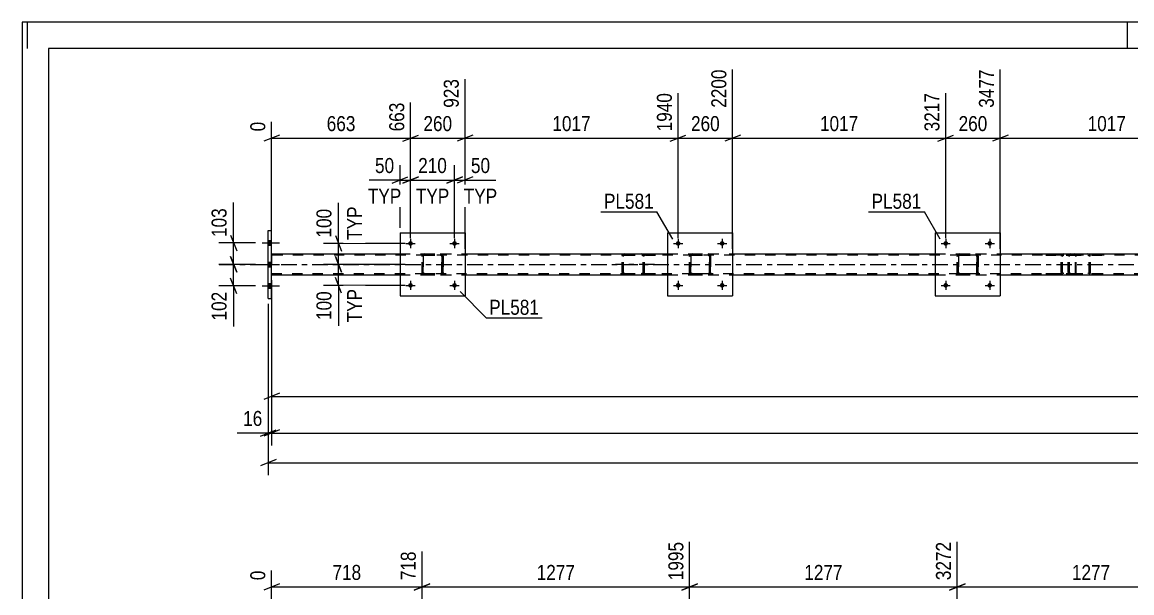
# Model space of a CAD drawing. Header units: millimetres. Extents: x 0 to 841, y 0 to 594.
# Drawn here: x 0 to 211.8, y 485.1 to 594 of the extents above; entities that cross this region are included whole.
import ezdxf

# ---------------------------------------------------------------- set-up
doc = ezdxf.new("R2010")
doc.units = ezdxf.units.MM
doc.linetypes.add('DXK_LINE_DOT2', pattern=[3.9198, 1.9599, -1.9599])
doc.linetypes.add('DXK_LINE_DOT3', pattern=[5.9187, 2.979, -0.9799, 0.9799, -0.9799])
doc.styles.add('Arial Narrow', font='ARIALN.TTF', dxfattribs={"height": 0.2})

# ---------------------------------------------------------------- blocks, each defined once
blk = doc.blocks.new('Unknown-122567824-1133')
at = {"color": 5, "linetype": 'Continuous'}
for p, q in [((841, 594), (0, 594)), ((0, 594), (0, 0)), ((1, 589), (1, 594)), ((211, 589), (211, 594)), ((836, 589), (5, 589)), ((5, 589), (5, 5))]:
    blk.add_line(p, q, dxfattribs=at)
blk = doc.blocks.new('Part-122567824-35188 - 35185')
at = {"color": 7, "linetype": 'DXK_LINE_DOT2'}
for p, q in [((199.7, 549.47), (199.66, 549.3)), ((199.66, 546.26), (199.66, 549.3)), ((199.7, 549.49), (199.7, 549.47)), ((199.92, 549.3), (199.94, 549.4)), ((199.92, 546.26), (199.92, 549.3)), ((199.94, 549.4), (199.99, 549.47)), ((200.18, 549.78), (199.98, 549.75)), ((199.99, 549.47), (200.08, 549.53)), ((200.08, 549.53), (200.18, 549.54)), ((200.18, 549.78), (207.47, 549.78)), ((200.18, 549.54), (207.47, 549.54)), ((203.61, 549.75), (203.41, 549.78)), ((203.41, 549.54), (203.51, 549.53)), ((203.51, 549.53), (203.59, 549.47)), ((203.59, 549.47), (203.65, 549.4)), ((203.65, 549.4), (203.67, 549.3)), ((203.67, 546.26), (203.67, 549.3)), ((203.89, 549.47), (203.88, 549.49)), ((203.92, 549.3), (203.89, 549.47)), ((203.92, 546.26), (203.92, 549.3)), ((199.66, 546.26), (199.68, 546.17)), ((199.68, 546.17), (199.7, 546.08)), ((199.94, 546.17), (199.92, 546.26)), ((199.99, 546.09), (199.94, 546.17)), ((199.98, 545.82), (200.18, 545.78)), ((200.08, 546.04), (199.99, 546.09)), ((200.18, 546.02), (200.08, 546.04)), ((200.18, 546.02), (207.47, 546.02)), ((200.18, 545.78), (207.47, 545.78)), ((203.51, 546.04), (203.41, 546.02)), ((203.41, 545.78), (203.61, 545.82)), ((203.59, 546.09), (203.51, 546.04)), ((203.65, 546.17), (203.59, 546.09)), ((203.67, 546.26), (203.65, 546.17)), ((203.88, 546.08), (203.9, 546.17)), ((203.9, 546.17), (203.92, 546.26))]:
    blk.add_line(p, q, dxfattribs=at)
for centre, start, end in [((200.16, 549.28), 110.7583, 155.68), ((203.43, 549.28), 24.32, 69.2417), ((200.16, 546.29), 204.32, 249.2417), ((203.43, 546.29), 290.7583, 335.68)]:
    blk.add_arc(centre, 0.496, start, end, dxfattribs=at)
blk = doc.blocks.new('Bolt-122567824-35314 - 35185')
at = {"linetype": 'Continuous'}
for points in [[(47.6, 551.44), (47.6, 552.32), (46.96, 552.32), (46.96, 551.44)], [(47.6, 551.44), (47.6, 552.32), (46.96, 552.32), (46.96, 551.44)], [(47.6, 551.44), (47.6, 552.32), (46.96, 552.32), (46.96, 551.44)], [(47.6, 547.34), (47.6, 548.22), (46.96, 548.22), (46.96, 547.34)], [(47.6, 547.34), (47.6, 548.22), (46.96, 548.22), (46.96, 547.34)], [(47.6, 543.24), (47.6, 544.12), (46.96, 544.12), (46.96, 543.24)], [(47.6, 543.24), (47.6, 544.12), (46.96, 544.12), (46.96, 543.24)], [(47.6, 543.24), (47.6, 544.12), (46.96, 544.12), (46.96, 543.24)]]:
    blk.add_hatch(color=1, dxfattribs=at).paths.add_polyline_path(points)
at = {"color": 1, "linetype": 'Continuous'}
for p, q in [((45.8, 551.88), (49.12, 551.88)), ((45.8, 551.88), (49.12, 551.88)), ((45.8, 551.88), (49.12, 551.88)), ((46.96, 552.32), (47.6, 552.32)), ((46.96, 552.32), (47.6, 552.32)), ((46.96, 552.32), (47.6, 552.32)), ((46.96, 551.44), (47.6, 551.44)), ((46.96, 551.44), (47.6, 551.44)), ((46.96, 551.44), (47.6, 551.44)), ((45.8, 547.78), (49.12, 547.78)), ((45.8, 547.78), (49.12, 547.78)), ((46.96, 548.22), (47.6, 548.22)), ((46.96, 548.22), (47.6, 548.22)), ((46.96, 547.34), (47.6, 547.34)), ((46.96, 547.34), (47.6, 547.34)), ((45.8, 543.68), (49.12, 543.68)), ((45.8, 543.68), (49.12, 543.68)), ((45.8, 543.68), (49.12, 543.68)), ((46.96, 544.12), (47.6, 544.12)), ((46.96, 544.12), (47.6, 544.12)), ((46.96, 544.12), (47.6, 544.12)), ((46.96, 543.24), (47.6, 543.24)), ((46.96, 543.24), (47.6, 543.24)), ((46.96, 543.24), (47.6, 543.24))]:
    blk.add_line(p, q, dxfattribs=at)
blk = doc.blocks.new('Part-122567824-35186 - 35185')
at = {"color": 7, "linetype": 'DXK_LINE_DOT2'}
for p, q in [((114.57, 549.47), (114.53, 549.3)), ((114.53, 546.26), (114.53, 549.3)), ((114.57, 549.49), (114.57, 549.47)), ((114.79, 549.3), (114.81, 549.4)), ((114.79, 546.26), (114.79, 549.3)), ((114.81, 549.4), (114.86, 549.47)), ((115.04, 549.78), (114.85, 549.75)), ((114.86, 549.47), (114.94, 549.53)), ((114.94, 549.53), (115.04, 549.54)), ((115.04, 549.78), (122.33, 549.78)), ((115.04, 549.54), (122.33, 549.54)), ((118.47, 549.75), (118.28, 549.78)), ((118.28, 549.54), (118.37, 549.53)), ((118.37, 549.53), (118.46, 549.47)), ((118.46, 549.47), (118.51, 549.4)), ((118.51, 549.4), (118.53, 549.3)), ((118.53, 546.26), (118.53, 549.3)), ((118.75, 549.47), (118.75, 549.49)), ((118.79, 549.3), (118.75, 549.47)), ((118.79, 546.26), (118.79, 549.3)), ((114.53, 546.26), (114.55, 546.17)), ((114.55, 546.17), (114.57, 546.08)), ((114.81, 546.17), (114.79, 546.26)), ((114.86, 546.09), (114.81, 546.17)), ((114.85, 545.82), (115.04, 545.78)), ((114.94, 546.04), (114.86, 546.09)), ((115.04, 546.02), (114.94, 546.04)), ((115.04, 546.02), (122.33, 546.02)), ((115.04, 545.78), (122.33, 545.78)), ((118.37, 546.04), (118.28, 546.02)), ((118.28, 545.78), (118.47, 545.82)), ((118.46, 546.09), (118.37, 546.04)), ((118.51, 546.17), (118.46, 546.09)), ((118.53, 546.26), (118.51, 546.17)), ((118.75, 546.08), (118.77, 546.17)), ((118.77, 546.17), (118.79, 546.26))]:
    blk.add_line(p, q, dxfattribs=at)
at = {"color": 7, "linetype": 'DXK_LINE_DOT3'}
blk.add_line((120.72, 547.78), (113.24, 547.78), dxfattribs=at)
at = {"color": 7, "linetype": 'DXK_LINE_DOT2'}
for centre, start, end in [((115.02, 549.28), 110.7583, 155.68), ((118.3, 549.28), 24.32, 69.2417), ((115.02, 546.29), 204.32, 249.2417), ((118.3, 546.29), 290.7583, 335.68)]:
    blk.add_arc(centre, 0.496, start, end, dxfattribs=at)
blk = doc.blocks.new('Part-122567824-35187 - 35185')
at = {"color": 7, "linetype": 'DXK_LINE_DOT2'}
for p, q in [((195.38, 549.78), (200.94, 549.78)), ((195.38, 549.54), (200.94, 549.54)), ((198.38, 549.47), (198.35, 549.3)), ((198.35, 546.26), (198.35, 549.3)), ((198.39, 549.49), (198.38, 549.47)), ((198.6, 549.3), (198.62, 549.4)), ((198.6, 546.26), (198.6, 549.3)), ((198.62, 549.4), (198.67, 549.47)), ((198.85, 549.78), (198.66, 549.75)), ((198.67, 549.47), (198.75, 549.53)), ((198.75, 549.53), (198.85, 549.54)), ((199.66, 549.54), (199.66, 549.78)), ((201.04, 549.75), (200.94, 549.78)), ((200.94, 549.54), (200.99, 549.53)), ((200.99, 549.53), (201.04, 549.47)), ((201.13, 549.64), (201.04, 549.75)), ((201.04, 549.47), (201.07, 549.4)), ((201.07, 549.4), (201.08, 549.3)), ((201.08, 546.26), (201.08, 549.3)), ((201.19, 549.49), (201.13, 549.64)), ((201.21, 549.3), (201.19, 549.49)), ((201.21, 546.26), (201.21, 549.3)), ((195.38, 546.02), (200.94, 546.02)), ((195.38, 545.78), (200.94, 545.78)), ((198.35, 546.26), (198.37, 546.17)), ((198.37, 546.17), (198.39, 546.08)), ((198.62, 546.17), (198.6, 546.26)), ((198.67, 546.09), (198.62, 546.17)), ((198.66, 545.82), (198.85, 545.78)), ((198.75, 546.04), (198.67, 546.09)), ((198.85, 546.02), (198.75, 546.04)), ((199.66, 545.78), (199.66, 546.02)), ((200.99, 546.04), (200.94, 546.02)), ((200.94, 545.78), (201.04, 545.82)), ((201.04, 546.09), (200.99, 546.04)), ((201.07, 546.17), (201.04, 546.09)), ((201.04, 545.82), (201.13, 545.93)), ((201.08, 546.26), (201.07, 546.17)), ((201.13, 545.93), (201.19, 546.08)), ((201.19, 546.08), (201.21, 546.26))]:
    blk.add_line(p, q, dxfattribs=at)
for centre, start, end in [((198.84, 549.29), 111.1941, 156.1506), ((198.84, 546.28), 203.8494, 248.8059)]:
    blk.add_arc(centre, 0.492, start, end, dxfattribs=at)
blk = doc.blocks.new('Bolt-122567824-35345 - 35185')
at = {"linetype": 'Continuous'}
for points in [[(176.73, 551.79, -1), (175.85, 551.79, -1)], [(185.13, 551.79, -1), (184.25, 551.79, -1)]]:
    blk.add_hatch(color=1, dxfattribs=at).paths.add_polyline_path(points)
at = {"color": 1, "linetype": 'Continuous'}
for p, q in [((175.41, 551.79), (177.17, 551.79)), ((176.29, 552.67), (176.29, 550.91)), ((183.81, 551.79), (185.57, 551.79)), ((184.69, 552.67), (184.69, 550.91))]:
    blk.add_line(p, q, dxfattribs=at)
blk = doc.blocks.new('Part-122567824-35201 - 35185')
at = {"color": 2, "linetype": 'Continuous'}
for p, q in [((47.6, 549.78), (72.13, 549.78)), ((84.53, 549.78), (123.21, 549.78)), ((135.61, 549.78), (174.29, 549.78)), ((186.69, 549.78), (225.37, 549.78)), ((47.6, 545.78), (72.13, 545.78)), ((84.53, 545.78), (123.21, 545.78)), ((135.61, 545.78), (174.29, 545.78)), ((186.69, 545.78), (225.37, 545.78))]:
    blk.add_line(p, q, dxfattribs=at)
at = {"color": 7, "linetype": 'DXK_LINE_DOT2'}
for p, q in [((47.6, 549.78), (47.6, 545.78)), ((606.34, 549.54), (47.6, 549.54)), ((72.13, 549.78), (84.53, 549.78)), ((123.21, 549.78), (135.61, 549.78)), ((174.29, 549.78), (186.69, 549.78)), ((47.6, 546.02), (606.34, 546.02)), ((72.13, 545.78), (84.53, 545.78)), ((123.21, 545.78), (135.61, 545.78)), ((174.29, 545.78), (186.69, 545.78))]:
    blk.add_line(p, q, dxfattribs=at)
at = {"color": 7, "linetype": 'DXK_LINE_DOT3'}
blk.add_line((37.6, 547.78), (616.34, 547.78), dxfattribs=at)
blk = doc.blocks.new('Part-122567824-35203 - 35185')
at = {"color": 2, "linetype": 'Continuous'}
for p, q in [((46.96, 554.28), (47.6, 554.28)), ((46.96, 541.28), (46.96, 554.28)), ((47.6, 541.28), (47.6, 554.28)), ((46.96, 541.28), (47.6, 541.28))]:
    blk.add_line(p, q, dxfattribs=at)
blk = doc.blocks.new('Part-122567824-35299 - 35185')
at = {"color": 7, "linetype": 'DXK_LINE_DOT2'}
for p, q in [((178.49, 549.3), (178.53, 549.49)), ((178.53, 549.49), (178.49, 549.3)), ((178.49, 546.26), (178.49, 549.3)), ((178.49, 549.3), (178.49, 549.3)), ((178.49, 546.26), (178.49, 549.3)), ((178.73, 549.3), (178.75, 549.4)), ((178.75, 549.4), (178.73, 549.3)), ((178.73, 546.26), (178.73, 549.3)), ((178.73, 549.3), (178.73, 549.3)), ((178.73, 549.3), (178.73, 546.26)), ((178.75, 549.4), (178.8, 549.47)), ((178.8, 549.47), (178.75, 549.4)), ((178.79, 549.75), (178.97, 549.78)), ((178.97, 549.78), (178.79, 549.75)), ((178.8, 549.47), (178.88, 549.53)), ((178.88, 549.53), (178.8, 549.47)), ((178.88, 549.53), (178.97, 549.54)), ((178.97, 549.78), (182.01, 549.78)), ((178.97, 549.54), (182.01, 549.54)), ((182.01, 549.78), (182.2, 549.75)), ((182.2, 549.75), (182.01, 549.78)), ((182.01, 549.54), (182.1, 549.53)), ((182.1, 549.53), (182.18, 549.47)), ((182.18, 549.47), (182.1, 549.53)), ((182.18, 549.47), (182.23, 549.4)), ((182.23, 549.4), (182.18, 549.47)), ((182.23, 549.4), (182.25, 549.3)), ((182.25, 549.3), (182.23, 549.4)), ((182.25, 546.26), (182.25, 549.3)), ((182.25, 549.3), (182.25, 549.3)), ((182.25, 549.3), (182.25, 546.26)), ((182.45, 549.49), (182.49, 549.3)), ((182.49, 549.3), (182.45, 549.49)), ((182.49, 546.26), (182.49, 549.3)), ((182.49, 549.3), (182.49, 549.3)), ((182.49, 549.3), (182.49, 546.26)), ((178.49, 546.26), (178.49, 546.26)), ((178.53, 546.08), (178.49, 546.26)), ((178.49, 546.26), (178.53, 546.08)), ((178.73, 546.26), (178.73, 546.26)), ((178.75, 546.17), (178.73, 546.26)), ((178.73, 546.26), (178.75, 546.17)), ((178.8, 546.09), (178.75, 546.17)), ((178.75, 546.17), (178.8, 546.09)), ((178.97, 545.78), (178.79, 545.82)), ((178.79, 545.82), (178.97, 545.78)), ((178.88, 546.04), (178.8, 546.09)), ((178.8, 546.09), (178.88, 546.04)), ((178.97, 546.02), (178.88, 546.04)), ((178.97, 546.02), (182.01, 546.02)), ((178.97, 545.78), (182.01, 545.78)), ((182.01, 546.02), (182.1, 546.04)), ((182.2, 545.82), (182.01, 545.78)), ((182.01, 545.78), (182.2, 545.82)), ((182.18, 546.09), (182.1, 546.04)), ((182.1, 546.04), (182.18, 546.09)), ((182.23, 546.17), (182.18, 546.09)), ((182.18, 546.09), (182.23, 546.17)), ((182.25, 546.26), (182.23, 546.17)), ((182.23, 546.17), (182.25, 546.26)), ((182.25, 546.26), (182.25, 546.26)), ((182.49, 546.26), (182.45, 546.08)), ((182.45, 546.08), (182.49, 546.26)), ((182.49, 546.26), (182.49, 546.26))]:
    blk.add_line(p, q, dxfattribs=at)
at = {"color": 7, "linetype": 'DXK_LINE_DOT3'}
blk.add_line((180.49, 547.78), (180.49, 547.78), dxfattribs=at)
at = {"color": 7, "linetype": 'DXK_LINE_DOT2'}
for centre, start, end in [((178.97, 549.3), 112.5, 157.5), ((178.97, 549.3), 112.5, 157.5), ((182.01, 549.3), 22.5, 67.5), ((182.01, 549.3), 22.5, 67.5), ((178.97, 546.26), 202.5, 247.5), ((178.97, 546.26), 202.5, 247.5), ((182.01, 546.26), 292.5, 337.5), ((182.01, 546.26), 292.5, 337.5)]:
    blk.add_arc(centre, 0.48, start, end, dxfattribs=at)
blk = doc.blocks.new('Part-122567824-35300 - 35185')
at = {"color": 2, "linetype": 'Continuous'}
for p, q in [((174.29, 553.78), (174.29, 541.78)), ((174.29, 553.78), (186.69, 553.78)), ((186.69, 553.78), (186.69, 541.78)), ((174.29, 541.78), (186.69, 541.78))]:
    blk.add_line(p, q, dxfattribs=at)
blk = doc.blocks.new('Part-122567824-35301 - 35185')
at = {"color": 7, "linetype": 'DXK_LINE_DOT2'}
for p, q in [((127.41, 549.3), (127.45, 549.49)), ((127.45, 549.49), (127.41, 549.3)), ((127.41, 546.26), (127.41, 549.3)), ((127.41, 549.3), (127.41, 549.3)), ((127.41, 546.26), (127.41, 549.3)), ((127.65, 549.3), (127.67, 549.4)), ((127.67, 549.4), (127.65, 549.3)), ((127.65, 546.26), (127.65, 549.3)), ((127.65, 549.3), (127.65, 549.3)), ((127.65, 549.3), (127.65, 546.26)), ((127.67, 549.4), (127.72, 549.47)), ((127.72, 549.47), (127.67, 549.4)), ((127.71, 549.75), (127.89, 549.78)), ((127.89, 549.78), (127.71, 549.75)), ((127.72, 549.47), (127.8, 549.53)), ((127.8, 549.53), (127.72, 549.47)), ((127.8, 549.53), (127.89, 549.54)), ((127.89, 549.78), (130.93, 549.78)), ((127.89, 549.54), (130.93, 549.54)), ((130.93, 549.78), (131.11, 549.75)), ((131.11, 549.75), (130.93, 549.78)), ((130.93, 549.54), (131.02, 549.53)), ((131.02, 549.53), (131.1, 549.47)), ((131.1, 549.47), (131.02, 549.53)), ((131.1, 549.47), (131.15, 549.4)), ((131.15, 549.4), (131.1, 549.47)), ((131.15, 549.4), (131.17, 549.3)), ((131.17, 549.3), (131.15, 549.4)), ((131.17, 546.26), (131.17, 549.3)), ((131.17, 549.3), (131.17, 549.3)), ((131.17, 549.3), (131.17, 546.26)), ((131.37, 549.49), (131.41, 549.3)), ((131.41, 549.3), (131.37, 549.49)), ((131.41, 546.26), (131.41, 549.3)), ((131.41, 549.3), (131.41, 549.3)), ((131.41, 549.3), (131.41, 546.26)), ((127.41, 546.26), (127.41, 546.26)), ((127.45, 546.08), (127.41, 546.26)), ((127.41, 546.26), (127.45, 546.08)), ((127.65, 546.26), (127.65, 546.26)), ((127.67, 546.17), (127.65, 546.26)), ((127.65, 546.26), (127.67, 546.17)), ((127.72, 546.09), (127.67, 546.17)), ((127.67, 546.17), (127.72, 546.09)), ((127.89, 545.78), (127.71, 545.82)), ((127.71, 545.82), (127.89, 545.78)), ((127.8, 546.04), (127.72, 546.09)), ((127.72, 546.09), (127.8, 546.04)), ((127.89, 546.02), (127.8, 546.04)), ((127.89, 546.02), (130.93, 546.02)), ((127.89, 545.78), (130.93, 545.78)), ((130.93, 546.02), (131.02, 546.04)), ((131.11, 545.82), (130.93, 545.78)), ((130.93, 545.78), (131.11, 545.82)), ((131.1, 546.09), (131.02, 546.04)), ((131.02, 546.04), (131.1, 546.09)), ((131.15, 546.17), (131.1, 546.09)), ((131.1, 546.09), (131.15, 546.17)), ((131.17, 546.26), (131.15, 546.17)), ((131.15, 546.17), (131.17, 546.26)), ((131.17, 546.26), (131.17, 546.26)), ((131.41, 546.26), (131.37, 546.08)), ((131.37, 546.08), (131.41, 546.26)), ((131.41, 546.26), (131.41, 546.26))]:
    blk.add_line(p, q, dxfattribs=at)
at = {"color": 7, "linetype": 'DXK_LINE_DOT3'}
blk.add_line((129.41, 547.78), (129.41, 547.78), dxfattribs=at)
at = {"color": 7, "linetype": 'DXK_LINE_DOT2'}
for centre, start, end in [((127.89, 549.3), 112.5, 157.5), ((127.89, 549.3), 112.5, 157.5), ((130.93, 549.3), 22.5, 67.5), ((130.93, 549.3), 22.5, 67.5), ((127.89, 546.26), 202.5, 247.5), ((127.89, 546.26), 202.5, 247.5), ((130.93, 546.26), 292.5, 337.5), ((130.93, 546.26), 292.5, 337.5)]:
    blk.add_arc(centre, 0.48, start, end, dxfattribs=at)
blk = doc.blocks.new('Part-122567824-35302 - 35185')
at = {"color": 2, "linetype": 'Continuous'}
for p, q in [((123.21, 553.78), (123.21, 541.78)), ((123.21, 553.78), (135.61, 553.78)), ((135.61, 553.78), (135.61, 541.78)), ((123.21, 541.78), (135.61, 541.78))]:
    blk.add_line(p, q, dxfattribs=at)
blk = doc.blocks.new('Part-122567824-35303 - 35185')
at = {"color": 7, "linetype": 'DXK_LINE_DOT2'}
for p, q in [((76.33, 549.3), (76.37, 549.49)), ((76.37, 549.49), (76.33, 549.3)), ((76.33, 546.26), (76.33, 549.3)), ((76.33, 549.3), (76.33, 549.3)), ((76.33, 546.26), (76.33, 549.3)), ((76.57, 549.3), (76.59, 549.4)), ((76.59, 549.4), (76.57, 549.3)), ((76.57, 546.26), (76.57, 549.3)), ((76.57, 549.3), (76.57, 549.3)), ((76.57, 549.3), (76.57, 546.26)), ((76.59, 549.4), (76.64, 549.47)), ((76.64, 549.47), (76.59, 549.4)), ((76.63, 549.75), (76.81, 549.78)), ((76.81, 549.78), (76.63, 549.75)), ((76.64, 549.47), (76.72, 549.53)), ((76.72, 549.53), (76.64, 549.47)), ((76.72, 549.53), (76.81, 549.54)), ((76.81, 549.78), (79.85, 549.78)), ((76.81, 549.54), (79.85, 549.54)), ((79.85, 549.78), (80.03, 549.75)), ((80.03, 549.75), (79.85, 549.78)), ((79.85, 549.54), (79.94, 549.53)), ((79.94, 549.53), (80.02, 549.47)), ((80.02, 549.47), (79.94, 549.53)), ((80.02, 549.47), (80.07, 549.4)), ((80.07, 549.4), (80.02, 549.47)), ((80.07, 549.4), (80.09, 549.3)), ((80.09, 549.3), (80.07, 549.4)), ((80.09, 546.26), (80.09, 549.3)), ((80.09, 549.3), (80.09, 549.3)), ((80.09, 549.3), (80.09, 546.26)), ((80.29, 549.49), (80.33, 549.3)), ((80.33, 549.3), (80.29, 549.49)), ((80.33, 546.26), (80.33, 549.3)), ((80.33, 549.3), (80.33, 549.3)), ((80.33, 549.3), (80.33, 546.26)), ((76.33, 546.26), (76.33, 546.26)), ((76.37, 546.08), (76.33, 546.26)), ((76.33, 546.26), (76.37, 546.08)), ((76.57, 546.26), (76.57, 546.26)), ((76.59, 546.17), (76.57, 546.26)), ((76.57, 546.26), (76.59, 546.17)), ((76.64, 546.09), (76.59, 546.17)), ((76.59, 546.17), (76.64, 546.09)), ((76.81, 545.78), (76.63, 545.82)), ((76.63, 545.82), (76.81, 545.78)), ((76.72, 546.04), (76.64, 546.09)), ((76.64, 546.09), (76.72, 546.04)), ((76.81, 546.02), (76.72, 546.04)), ((76.81, 546.02), (79.85, 546.02)), ((76.81, 545.78), (79.85, 545.78)), ((79.85, 546.02), (79.94, 546.04)), ((80.03, 545.82), (79.85, 545.78)), ((79.85, 545.78), (80.03, 545.82)), ((80.02, 546.09), (79.94, 546.04)), ((79.94, 546.04), (80.02, 546.09)), ((80.07, 546.17), (80.02, 546.09)), ((80.02, 546.09), (80.07, 546.17)), ((80.09, 546.26), (80.07, 546.17)), ((80.07, 546.17), (80.09, 546.26)), ((80.09, 546.26), (80.09, 546.26)), ((80.33, 546.26), (80.29, 546.08)), ((80.29, 546.08), (80.33, 546.26)), ((80.33, 546.26), (80.33, 546.26))]:
    blk.add_line(p, q, dxfattribs=at)
at = {"color": 7, "linetype": 'DXK_LINE_DOT3'}
blk.add_line((78.33, 547.78), (78.33, 547.78), dxfattribs=at)
at = {"color": 7, "linetype": 'DXK_LINE_DOT2'}
for centre, start, end in [((76.81, 549.3), 112.5, 157.5), ((76.81, 549.3), 112.5, 157.5), ((79.85, 549.3), 22.5, 67.5), ((79.85, 549.3), 22.5, 67.5), ((76.81, 546.26), 202.5, 247.5), ((76.81, 546.26), 202.5, 247.5), ((79.85, 546.26), 292.5, 337.5), ((79.85, 546.26), 292.5, 337.5)]:
    blk.add_arc(centre, 0.48, start, end, dxfattribs=at)
blk = doc.blocks.new('Part-122567824-35304 - 35185')
at = {"color": 2, "linetype": 'Continuous'}
for p, q in [((72.13, 553.78), (72.13, 541.78)), ((72.13, 553.78), (84.53, 553.78)), ((84.53, 553.78), (84.53, 541.78)), ((72.13, 541.78), (84.53, 541.78))]:
    blk.add_line(p, q, dxfattribs=at)
blk = doc.blocks.new('Bolt-122567824-35344 - 35185')
at = {"linetype": 'Continuous'}
for points in [[(176.73, 543.79, -1), (175.85, 543.79, -1)], [(185.13, 543.79, -1), (184.25, 543.79, -1)]]:
    blk.add_hatch(color=1, dxfattribs=at).paths.add_polyline_path(points)
at = {"color": 1, "linetype": 'Continuous'}
for p, q in [((176.29, 544.67), (176.29, 542.91)), ((184.69, 544.67), (184.69, 542.91)), ((175.41, 543.79), (177.17, 543.79)), ((183.81, 543.79), (185.57, 543.79))]:
    blk.add_line(p, q, dxfattribs=at)
blk = doc.blocks.new('Bolt-122567824-35346 - 35185')
at = {"linetype": 'Continuous'}
for points in [[(125.65, 543.79, -1), (124.77, 543.79, -1)], [(134.05, 543.79, -1), (133.17, 543.79, -1)]]:
    blk.add_hatch(color=1, dxfattribs=at).paths.add_polyline_path(points)
at = {"color": 1, "linetype": 'Continuous'}
for p, q in [((125.21, 544.67), (125.21, 542.91)), ((133.61, 544.67), (133.61, 542.91)), ((124.33, 543.79), (126.09, 543.79)), ((132.73, 543.79), (134.49, 543.79))]:
    blk.add_line(p, q, dxfattribs=at)
blk = doc.blocks.new('Bolt-122567824-35347 - 35185')
at = {"linetype": 'Continuous'}
for points in [[(125.65, 551.79, -1), (124.77, 551.79, -1)], [(134.05, 551.79, -1), (133.17, 551.79, -1)]]:
    blk.add_hatch(color=1, dxfattribs=at).paths.add_polyline_path(points)
at = {"color": 1, "linetype": 'Continuous'}
for p, q in [((124.33, 551.79), (126.09, 551.79)), ((125.21, 552.67), (125.21, 550.91)), ((132.73, 551.79), (134.49, 551.79)), ((133.61, 552.67), (133.61, 550.91))]:
    blk.add_line(p, q, dxfattribs=at)
blk = doc.blocks.new('Bolt-122567824-35348 - 35185')
at = {"linetype": 'Continuous'}
for points in [[(74.57, 543.79, -1), (73.69, 543.79, -1)], [(82.97, 543.79, -1), (82.09, 543.79, -1)]]:
    blk.add_hatch(color=1, dxfattribs=at).paths.add_polyline_path(points)
at = {"color": 1, "linetype": 'Continuous'}
for p, q in [((74.13, 544.67), (74.13, 542.91)), ((82.53, 544.67), (82.53, 542.91)), ((73.25, 543.79), (75.01, 543.79)), ((81.65, 543.79), (83.41, 543.79))]:
    blk.add_line(p, q, dxfattribs=at)
blk = doc.blocks.new('Bolt-122567824-35349 - 35185')
at = {"linetype": 'Continuous'}
for points in [[(74.57, 551.79, -1), (73.69, 551.79, -1)], [(82.97, 551.79, -1), (82.09, 551.79, -1)]]:
    blk.add_hatch(color=1, dxfattribs=at).paths.add_polyline_path(points)
at = {"color": 1, "linetype": 'Continuous'}
for p, q in [((73.25, 551.79), (75.01, 551.79)), ((74.13, 552.67), (74.13, 550.91)), ((81.65, 551.79), (83.41, 551.79)), ((82.53, 552.67), (82.53, 550.91))]:
    blk.add_line(p, q, dxfattribs=at)
blk = doc.blocks.new('StraightDimension-122567824-49706 - 35185')
at = {"color": 7, "linetype": 'Continuous'}
for p, q in [((72.13, 554.78), (72.13, 566.72)), ((74.13, 552.79), (74.13, 566.72)), ((70.63, 563.27), (73.63, 564.47)), ((72.13, 563.87), (74.13, 563.87)), ((75.63, 564.47), (72.63, 563.27))]:
    blk.add_line(p, q, dxfattribs=at)
at = {"color": 0}
blk.add_wipeout([(71.61, 564.62), (71.61, 568.82), (66.75, 568.82), (66.75, 564.62)], dxfattribs=at)
at = {"color": 7, "linetype": 'Continuous'}
blk.add_line((72.13, 563.87), (66.22, 563.87), dxfattribs=at)
at = {"color": 3, "style": 'Arial Narrow'}
blk.add_text('50', height=2.863, dxfattribs=at).set_placement((67.35, 565.22))
at = {"color": 0, "linetype": 'Continuous'}
blk.add_wipeout([(72.97, 558.77), (72.97, 562.97), (65.38, 562.97), (65.38, 558.77)], dxfattribs=at)
at = {"color": 7, "linetype": 'Continuous'}
blk.add_line((72.13, 563.87), (66.22, 563.87), dxfattribs=at)
at = {"color": 3, "linetype": 'Continuous', "style": 'Arial Narrow'}
blk.add_text('TYP', height=2.863, dxfattribs=at).set_placement((65.98, 559.37))
blk = doc.blocks.new('StraightDimension-122567824-35708 - 35185')
at = {"color": 7, "linetype": 'Continuous'}
for p, q in [((39.76, 553.38), (40.96, 550.38)), ((44.56, 551.88), (37.51, 551.88)), ((40.36, 547.78), (40.36, 551.88)), ((40.96, 546.28), (39.76, 549.28)), ((44.56, 547.78), (37.51, 547.78))]:
    blk.add_line(p, q, dxfattribs=at)
at = {"color": 0}
blk.add_wipeout([(39.61, 559.09), (35.41, 559.09), (35.41, 552.41), (39.61, 552.41)], dxfattribs=at)
at = {"color": 7, "linetype": 'Continuous'}
blk.add_line((40.36, 551.88), (40.36, 559.62), dxfattribs=at)
blk.add_line((40.36, 551.88), (40.36, 559.62), dxfattribs=at)
at = {"color": 3, "style": 'Arial Narrow'}
blk.add_text('103', height=2.863, rotation=90.0002, dxfattribs=at).set_placement((39.01, 553.01))
blk = doc.blocks.new('StraightDimension-122567824-35709 - 35185')
at = {"color": 7, "linetype": 'Continuous'}
for p, q in [((39.76, 549.28), (40.96, 546.28)), ((44.56, 547.78), (37.51, 547.78)), ((40.36, 543.68), (40.36, 547.78)), ((40.96, 542.18), (39.76, 545.18)), ((44.56, 543.68), (37.51, 543.68))]:
    blk.add_line(p, q, dxfattribs=at)
at = {"color": 0}
blk.add_wipeout([(39.61, 543.16), (35.41, 543.16), (35.41, 536.48), (39.61, 536.48)], dxfattribs=at)
at = {"color": 7, "linetype": 'Continuous'}
blk.add_line((40.36, 543.68), (40.36, 535.95), dxfattribs=at)
blk.add_line((40.36, 543.68), (40.36, 535.95), dxfattribs=at)
at = {"color": 3, "style": 'Arial Narrow'}
blk.add_text('102', height=2.863, rotation=90.0002, dxfattribs=at).set_placement((39.01, 537.08))
blk = doc.blocks.new('StraightDimension-122567824-48790 - 35185')
at = {"color": 7, "linetype": 'Continuous'}
for p, q in [((186.69, 550.78), (186.69, 584.98)), ((227.37, 552.79), (227.37, 580.48)), ((188.19, 572.47), (185.19, 571.27)), ((225.87, 571.27), (228.87, 572.47)), ((186.69, 571.87), (227.37, 571.87))]:
    blk.add_line(p, q, dxfattribs=at)
at = {"color": 0, "linetype": 'Continuous'}
blk.add_wipeout([(226.77, 581.08), (222.57, 581.08), (222.57, 572.57), (226.77, 572.57)], dxfattribs=at)
at = {"color": 0}
blk.add_wipeout([(211.29, 572.62), (211.29, 576.82), (202.78, 576.82), (202.78, 572.62)], dxfattribs=at)
at = {"color": 3, "linetype": 'Continuous', "style": 'Arial Narrow'}
blk.add_text('4494', height=2.863, rotation=90.0002, dxfattribs=at).set_placement((226.17, 573.17))
at = {"color": 3, "style": 'Arial Narrow'}
blk.add_text('1017', height=2.863, dxfattribs=at).set_placement((203.38, 573.22))
blk = doc.blocks.new('StraightDimension-122567824-48791 - 35185')
at = {"color": 7, "linetype": 'Continuous'}
for p, q in [((186.69, 550.78), (186.69, 584.98)), ((176.29, 552.79), (176.29, 580.48)), ((174.79, 571.27), (177.79, 572.47)), ((188.19, 572.47), (185.19, 571.27)), ((176.29, 571.87), (186.69, 571.87))]:
    blk.add_line(p, q, dxfattribs=at)
at = {"color": 0}
blk.add_wipeout([(184.83, 572.62), (184.83, 576.82), (178.15, 576.82), (178.15, 572.62)], dxfattribs=at)
at = {"color": 0, "linetype": 'Continuous'}
blk.add_wipeout([(186.09, 585.58), (181.89, 585.58), (181.89, 577.07), (186.09, 577.07)], dxfattribs=at)
at = {"color": 3, "linetype": 'Continuous', "style": 'Arial Narrow'}
blk.add_text('3477', height=2.863, rotation=90.0002, dxfattribs=at).set_placement((185.49, 577.67))
at = {"color": 3, "style": 'Arial Narrow'}
blk.add_text('260', height=2.863, dxfattribs=at).set_placement((178.75, 573.22))
blk = doc.blocks.new('StraightDimension-122567824-48792 - 35185')
at = {"color": 7, "linetype": 'Continuous'}
for p, q in [((135.61, 550.78), (135.61, 584.98)), ((176.29, 552.79), (176.29, 580.48)), ((137.11, 572.47), (134.11, 571.27)), ((174.79, 571.27), (177.79, 572.47)), ((135.61, 571.87), (176.29, 571.87))]:
    blk.add_line(p, q, dxfattribs=at)
at = {"color": 0, "linetype": 'Continuous'}
blk.add_wipeout([(175.69, 581.08), (171.49, 581.08), (171.49, 572.57), (175.69, 572.57)], dxfattribs=at)
at = {"color": 0}
blk.add_wipeout([(160.21, 572.62), (160.21, 576.82), (151.69, 576.82), (151.69, 572.62)], dxfattribs=at)
at = {"color": 3, "linetype": 'Continuous', "style": 'Arial Narrow'}
blk.add_text('3217', height=2.863, rotation=90.0002, dxfattribs=at).set_placement((175.09, 573.17))
at = {"color": 3, "style": 'Arial Narrow'}
blk.add_text('1017', height=2.863, dxfattribs=at).set_placement((152.29, 573.22))
blk = doc.blocks.new('StraightDimension-122567824-48793 - 35185')
at = {"color": 7, "linetype": 'Continuous'}
for p, q in [((135.61, 550.78), (135.61, 584.98)), ((125.21, 552.79), (125.21, 580.48)), ((123.71, 571.27), (126.71, 572.47)), ((137.11, 572.47), (134.11, 571.27)), ((125.21, 571.87), (135.61, 571.87))]:
    blk.add_line(p, q, dxfattribs=at)
at = {"color": 0}
blk.add_wipeout([(133.75, 572.62), (133.75, 576.82), (127.07, 576.82), (127.07, 572.62)], dxfattribs=at)
at = {"color": 0, "linetype": 'Continuous'}
blk.add_wipeout([(135.01, 585.58), (130.81, 585.58), (130.81, 577.07), (135.01, 577.07)], dxfattribs=at)
at = {"color": 3, "linetype": 'Continuous', "style": 'Arial Narrow'}
blk.add_text('2200', height=2.863, rotation=90.0002, dxfattribs=at).set_placement((134.41, 577.67))
at = {"color": 3, "style": 'Arial Narrow'}
blk.add_text('260', height=2.863, dxfattribs=at).set_placement((127.67, 573.22))
blk = doc.blocks.new('StraightDimension-122567824-48794 - 35185')
at = {"color": 7, "linetype": 'Continuous'}
for p, q in [((84.53, 550.78), (84.53, 583.15)), ((125.21, 552.79), (125.21, 580.48)), ((86.03, 572.47), (83.03, 571.27)), ((123.71, 571.27), (126.71, 572.47)), ((84.53, 571.87), (125.21, 571.87))]:
    blk.add_line(p, q, dxfattribs=at)
at = {"color": 0, "linetype": 'Continuous'}
blk.add_wipeout([(124.61, 581.08), (120.41, 581.08), (120.41, 572.57), (124.61, 572.57)], dxfattribs=at)
at = {"color": 0}
blk.add_wipeout([(109.13, 572.62), (109.13, 576.82), (100.61, 576.82), (100.61, 572.62)], dxfattribs=at)
at = {"color": 3, "linetype": 'Continuous', "style": 'Arial Narrow'}
blk.add_text('1940', height=2.863, rotation=90.0002, dxfattribs=at).set_placement((124.01, 573.17))
at = {"color": 3, "style": 'Arial Narrow'}
blk.add_text('1017', height=2.863, dxfattribs=at).set_placement((101.21, 573.22))
blk = doc.blocks.new('StraightDimension-122567824-48795 - 35185')
at = {"color": 7, "linetype": 'Continuous'}
for p, q in [((84.53, 550.78), (84.53, 583.15)), ((74.13, 552.79), (74.13, 578.65)), ((72.63, 571.27), (75.63, 572.47)), ((86.03, 572.47), (83.03, 571.27)), ((74.13, 571.87), (84.53, 571.87))]:
    blk.add_line(p, q, dxfattribs=at)
at = {"color": 0}
blk.add_wipeout([(82.67, 572.62), (82.67, 576.82), (75.99, 576.82), (75.99, 572.62)], dxfattribs=at)
at = {"color": 0, "linetype": 'Continuous'}
blk.add_wipeout([(83.93, 583.75), (79.73, 583.75), (79.73, 577.07), (83.93, 577.07)], dxfattribs=at)
at = {"color": 3, "linetype": 'Continuous', "style": 'Arial Narrow'}
blk.add_text('923', height=2.863, rotation=90.0002, dxfattribs=at).set_placement((83.33, 577.67))
at = {"color": 3, "style": 'Arial Narrow'}
blk.add_text('260', height=2.863, dxfattribs=at).set_placement((76.59, 573.22))
blk = doc.blocks.new('StraightDimension-122567824-48796 - 35185')
at = {"color": 7, "linetype": 'Continuous'}
for p, q in [((74.13, 552.79), (74.13, 578.65)), ((47.6, 550.78), (47.6, 575)), ((49.1, 572.47), (46.1, 571.27)), ((72.63, 571.27), (75.63, 572.47)), ((47.6, 571.87), (74.13, 571.87))]:
    blk.add_line(p, q, dxfattribs=at)
at = {"color": 0, "linetype": 'Continuous'}
for points in [[(73.53, 579.25), (69.33, 579.25), (69.33, 572.57), (73.53, 572.57)], [(47, 575.6), (42.8, 575.6), (42.8, 572.57), (47, 572.57)]]:
    blk.add_wipeout(points, dxfattribs=at)
at = {"color": 0}
blk.add_wipeout([(64.21, 572.62), (64.21, 576.82), (57.53, 576.82), (57.53, 572.62)], dxfattribs=at)
at = {"color": 3, "linetype": 'Continuous', "style": 'Arial Narrow'}
for s, height, p in [('663', 2.863, (72.93, 573.17)), ('0', 2.86, (46.4, 573.17))]:
    blk.add_text(s, height=height, rotation=90.0002, dxfattribs=at).set_placement(p)
at = {"color": 3, "style": 'Arial Narrow'}
blk.add_text('663', height=2.863, dxfattribs=at).set_placement((58.13, 573.22))
blk = doc.blocks.new('StraightDimension-122567824-49489 - 35185')
at = {"color": 7, "linetype": 'Continuous'}
for p, q in [((47.6, 544.78), (47.6, 520.21)), ((49.1, 523.21), (46.1, 522.01)), ((47.6, 522.61), (627.88, 522.61))]:
    blk.add_line(p, q, dxfattribs=at)
blk = doc.blocks.new('StraightDimension-122567824-49558 - 35185')
at = {"color": 7, "linetype": 'Continuous'}
for p, q in [((47.6, 540.28), (47.6, 513.21)), ((49.1, 516.21), (46.1, 515.01)), ((47.6, 515.61), (747.68, 515.61))]:
    blk.add_line(p, q, dxfattribs=at)
blk = doc.blocks.new('StraightDimension-122567824-49559 - 35185')
at = {"color": 7, "linetype": 'Continuous'}
for p, q in [((46.96, 540.28), (46.96, 513.21)), ((47.6, 540.28), (47.6, 513.21)), ((45.46, 515.01), (48.46, 516.21)), ((49.1, 516.21), (46.1, 515.01)), ((46.96, 515.61), (47.6, 515.61))]:
    blk.add_line(p, q, dxfattribs=at)
at = {"color": 0}
blk.add_wipeout([(46.44, 516.36), (46.44, 520.56), (41.58, 520.56), (41.58, 516.36)], dxfattribs=at)
at = {"color": 7, "linetype": 'Continuous'}
blk.add_line((46.96, 515.61), (41.06, 515.61), dxfattribs=at)
blk.add_line((46.96, 515.61), (41.06, 515.61), dxfattribs=at)
at = {"color": 3, "style": 'Arial Narrow'}
blk.add_text('16', height=2.863, dxfattribs=at).set_placement((42.18, 516.96))
blk = doc.blocks.new('StraightDimension-122567824-49588 - 35185')
at = {"color": 7, "linetype": 'Continuous'}
for p, q in [((46.96, 540.28), (46.96, 507.54)), ((48.46, 510.54), (45.46, 509.34)), ((46.96, 509.94), (748.32, 509.94))]:
    blk.add_line(p, q, dxfattribs=at)
blk = doc.blocks.new('StraightDimension-122567824-49704 - 35185')
at = {"color": 7, "linetype": 'Continuous'}
for p, q in [((82.53, 552.79), (82.53, 566.72)), ((84.53, 554.78), (84.53, 566.72)), ((81.03, 563.27), (84.03, 564.47)), ((82.53, 563.87), (84.53, 563.87)), ((86.03, 564.47), (83.03, 563.27))]:
    blk.add_line(p, q, dxfattribs=at)
at = {"color": 0}
blk.add_wipeout([(89.91, 564.62), (89.91, 568.82), (85.06, 568.82), (85.06, 564.62)], dxfattribs=at)
at = {"color": 7, "linetype": 'Continuous'}
blk.add_line((84.53, 563.87), (90.44, 563.87), dxfattribs=at)
at = {"color": 3, "style": 'Arial Narrow'}
blk.add_text('50', height=2.863, dxfattribs=at).set_placement((85.66, 565.22))
at = {"color": 0, "linetype": 'Continuous'}
blk.add_wipeout([(91.28, 558.77), (91.28, 562.97), (83.69, 562.97), (83.69, 558.77)], dxfattribs=at)
at = {"color": 7, "linetype": 'Continuous'}
blk.add_line((84.53, 563.87), (90.44, 563.87), dxfattribs=at)
at = {"color": 3, "linetype": 'Continuous', "style": 'Arial Narrow'}
blk.add_text('TYP', height=2.863, dxfattribs=at).set_placement((84.29, 559.37))
blk = doc.blocks.new('StraightDimension-122567824-49705 - 35185')
at = {"color": 7, "linetype": 'Continuous'}
for p, q in [((74.13, 552.79), (74.13, 566.72)), ((82.53, 552.79), (82.53, 566.72)), ((72.63, 563.27), (75.63, 564.47)), ((74.13, 563.87), (82.53, 563.87)), ((84.03, 564.47), (81.03, 563.27))]:
    blk.add_line(p, q, dxfattribs=at)
at = {"color": 0}
blk.add_wipeout([(81.67, 564.62), (81.67, 568.82), (74.99, 568.82), (74.99, 564.62)], dxfattribs=at)
at = {"color": 0, "linetype": 'Continuous'}
blk.add_wipeout([(82.13, 558.77), (82.13, 562.97), (74.54, 562.97), (74.54, 558.77)], dxfattribs=at)
at = {"color": 3, "style": 'Arial Narrow'}
blk.add_text('210', height=2.863, dxfattribs=at).set_placement((75.59, 565.22))
at = {"color": 3, "linetype": 'Continuous', "style": 'Arial Narrow'}
blk.add_text('TYP', height=2.863, dxfattribs=at).set_placement((75.14, 559.37))
blk = doc.blocks.new('StraightDimension-122567824-49747 - 35185')
at = {"color": 7, "linetype": 'Continuous'}
for p, q in [((59.78, 553.29), (60.98, 550.29)), ((73.13, 551.79), (57.53, 551.79)), ((60.38, 547.78), (60.38, 551.79)), ((60.98, 546.28), (59.78, 549.28)), ((73.13, 547.78), (57.53, 547.78))]:
    blk.add_line(p, q, dxfattribs=at)
at = {"color": 0}
blk.add_wipeout([(59.63, 558.99), (55.43, 558.99), (55.43, 552.31), (59.63, 552.31)], dxfattribs=at)
at = {"color": 7, "linetype": 'Continuous'}
blk.add_line((60.38, 551.79), (60.38, 559.52), dxfattribs=at)
at = {"color": 3, "style": 'Arial Narrow'}
blk.add_text('100', height=2.863, rotation=90.0002, dxfattribs=at).set_placement((59.03, 552.91))
at = {"color": 0, "linetype": 'Continuous'}
blk.add_wipeout([(65.48, 559.45), (61.28, 559.45), (61.28, 551.86), (65.48, 551.86)], dxfattribs=at)
at = {"color": 7, "linetype": 'Continuous'}
blk.add_line((60.38, 551.79), (60.38, 559.52), dxfattribs=at)
at = {"color": 3, "linetype": 'Continuous', "style": 'Arial Narrow'}
blk.add_text('TYP', height=2.863, rotation=90.0002, dxfattribs=at).set_placement((64.88, 552.46))
blk = doc.blocks.new('StraightDimension-122567824-49748 - 35185')
at = {"color": 7, "linetype": 'Continuous'}
for p, q in [((59.78, 549.28), (60.98, 546.28)), ((73.13, 547.78), (57.53, 547.78)), ((60.38, 543.79), (60.38, 547.78)), ((60.98, 542.29), (59.78, 545.29)), ((73.13, 543.79), (57.53, 543.79))]:
    blk.add_line(p, q, dxfattribs=at)
at = {"color": 0}
blk.add_wipeout([(59.63, 543.26), (55.43, 543.26), (55.43, 536.58), (59.63, 536.58)], dxfattribs=at)
at = {"color": 7, "linetype": 'Continuous'}
blk.add_line((60.38, 543.79), (60.38, 536.05), dxfattribs=at)
at = {"color": 3, "style": 'Arial Narrow'}
blk.add_text('100', height=2.863, rotation=90.0002, dxfattribs=at).set_placement((59.03, 537.18))
at = {"color": 0, "linetype": 'Continuous'}
blk.add_wipeout([(65.48, 543.71), (61.28, 543.71), (61.28, 536.12), (65.48, 536.12)], dxfattribs=at)
at = {"color": 7, "linetype": 'Continuous'}
blk.add_line((60.38, 543.79), (60.38, 536.05), dxfattribs=at)
at = {"color": 3, "linetype": 'Continuous', "style": 'Arial Narrow'}
blk.add_text('TYP', height=2.863, rotation=90.0002, dxfattribs=at).set_placement((64.88, 536.72))
blk = doc.blocks.new('StraightDimension-122567824-20594 - 3926')
at = {"color": 7, "linetype": 'Continuous'}
for p, q in [((76.33, 448.52), (76.33, 493.01)), ((47.6, 442.18), (47.6, 489.35)), ((49.1, 486.83), (46.1, 485.63)), ((47.6, 486.23), (76.33, 486.23)), ((74.83, 485.63), (77.83, 486.83))]:
    blk.add_line(p, q, dxfattribs=at)
at = {"color": 0, "linetype": 'Continuous'}
for points in [[(75.73, 493.61), (71.53, 493.61), (71.53, 486.93), (75.73, 486.93)], [(47, 489.95), (42.8, 489.95), (42.8, 486.93), (47, 486.93)]]:
    blk.add_wipeout(points, dxfattribs=at)
at = {"color": 0}
blk.add_wipeout([(65.31, 486.98), (65.31, 491.18), (58.63, 491.18), (58.63, 486.98)], dxfattribs=at)
at = {"color": 3, "linetype": 'Continuous', "style": 'Arial Narrow'}
for s, height, p in [('718', 2.863, (75.13, 487.53)), ('0', 2.86, (46.4, 487.53))]:
    blk.add_text(s, height=height, rotation=90.0002, dxfattribs=at).set_placement(p)
at = {"color": 3, "style": 'Arial Narrow'}
blk.add_text('718', height=2.863, dxfattribs=at).set_placement((59.23, 487.58))
blk = doc.blocks.new('StraightDimension-122567824-20592 - 3926')
at = {"color": 7, "linetype": 'Continuous'}
for p, q in [((127.41, 448.46), (127.41, 494.84)), ((178.49, 448.86), (178.49, 494.84)), ((128.91, 486.83), (125.91, 485.63)), ((127.41, 486.23), (178.49, 486.23)), ((176.99, 485.63), (179.99, 486.83))]:
    blk.add_line(p, q, dxfattribs=at)
at = {"color": 0, "linetype": 'Continuous'}
blk.add_wipeout([(177.89, 495.44), (173.69, 495.44), (173.69, 486.93), (177.89, 486.93)], dxfattribs=at)
at = {"color": 0}
blk.add_wipeout([(157.21, 486.98), (157.21, 491.18), (148.69, 491.18), (148.69, 486.98)], dxfattribs=at)
at = {"color": 3, "linetype": 'Continuous', "style": 'Arial Narrow'}
blk.add_text('3272', height=2.863, rotation=90.0002, dxfattribs=at).set_placement((177.29, 487.53))
at = {"color": 3, "style": 'Arial Narrow'}
blk.add_text('1277', height=2.863, dxfattribs=at).set_placement((149.29, 487.58))
blk = doc.blocks.new('StraightDimension-122567824-20591 - 3926')
at = {"color": 7, "linetype": 'Continuous'}
for p, q in [((178.49, 448.86), (178.49, 494.84)), ((229.57, 448.86), (229.57, 494.84)), ((179.99, 486.83), (176.99, 485.63)), ((178.49, 486.23), (229.57, 486.23)), ((228.07, 485.63), (231.07, 486.83))]:
    blk.add_line(p, q, dxfattribs=at)
at = {"color": 0, "linetype": 'Continuous'}
blk.add_wipeout([(228.97, 495.44), (224.77, 495.44), (224.77, 486.93), (228.97, 486.93)], dxfattribs=at)
at = {"color": 0}
blk.add_wipeout([(208.29, 486.98), (208.29, 491.18), (199.78, 491.18), (199.78, 486.98)], dxfattribs=at)
at = {"color": 3, "linetype": 'Continuous', "style": 'Arial Narrow'}
blk.add_text('4549', height=2.863, rotation=90.0002, dxfattribs=at).set_placement((228.37, 487.53))
at = {"color": 3, "style": 'Arial Narrow'}
blk.add_text('1277', height=2.863, dxfattribs=at).set_placement((200.38, 487.58))
blk = doc.blocks.new('StraightDimension-122567824-20593 - 3926')
at = {"color": 7, "linetype": 'Continuous'}
for p, q in [((127.41, 448.46), (127.41, 494.84)), ((76.33, 448.52), (76.33, 493.01)), ((77.83, 486.83), (74.83, 485.63)), ((76.33, 486.23), (127.41, 486.23)), ((125.91, 485.63), (128.91, 486.83))]:
    blk.add_line(p, q, dxfattribs=at)
at = {"color": 0, "linetype": 'Continuous'}
blk.add_wipeout([(126.81, 495.44), (122.61, 495.44), (122.61, 486.93), (126.81, 486.93)], dxfattribs=at)
at = {"color": 0}
blk.add_wipeout([(106.13, 486.98), (106.13, 491.18), (97.61, 491.18), (97.61, 486.98)], dxfattribs=at)
at = {"color": 3, "linetype": 'Continuous', "style": 'Arial Narrow'}
blk.add_text('1995', height=2.863, rotation=90.0002, dxfattribs=at).set_placement((126.21, 487.53))
at = {"color": 3, "style": 'Arial Narrow'}
blk.add_text('1277', height=2.863, dxfattribs=at).set_placement((98.21, 487.58))
blk = doc.blocks.new('Mark-122567824-49661 - 35185')
at = {"color": 0}
blk.add_wipeout([(171.65, 558.4), (171.65, 561.4), (162.14, 561.4), (162.14, 558.4)], dxfattribs=at)
blk.add_wipeout([(171.65, 558.4), (171.65, 561.4), (162.14, 561.4), (162.14, 558.4)], dxfattribs=at)
at = {"color": 30, "linetype": 'Continuous'}
for p in [(161.54, 557.8), (175.25, 552.6)]:
    blk.add_line(p, (172.25, 557.8), dxfattribs=at)
at = {"color": 3, "style": 'Arial Narrow'}
blk.add_text('PL581', height=2.863, dxfattribs=at).set_placement((162.14, 558.4))
blk = doc.blocks.new('Mark-122567824-49664 - 35185')
at = {"color": 0}
blk.add_wipeout([(120.57, 558.4), (120.57, 561.4), (111.06, 561.4), (111.06, 558.4)], dxfattribs=at)
blk.add_wipeout([(120.57, 558.4), (120.57, 561.4), (111.06, 561.4), (111.06, 558.4)], dxfattribs=at)
at = {"color": 30, "linetype": 'Continuous'}
for p in [(110.46, 557.8), (124.17, 552.6)]:
    blk.add_line(p, (121.17, 557.8), dxfattribs=at)
at = {"color": 3, "style": 'Arial Narrow'}
blk.add_text('PL581', height=2.863, dxfattribs=at).set_placement((111.06, 558.4))
blk = doc.blocks.new('Mark-122567824-49667 - 35185')
at = {"color": 0}
blk.add_wipeout([(98.66, 538.17), (98.66, 541.17), (89.15, 541.17), (89.15, 538.17)], dxfattribs=at)
blk.add_wipeout([(98.66, 538.17), (98.66, 541.17), (89.15, 541.17), (89.15, 538.17)], dxfattribs=at)
at = {"color": 30, "linetype": 'Continuous'}
for p, q in [((83.61, 542.62), (88.55, 537.57)), ((88.55, 537.57), (99.26, 537.57))]:
    blk.add_line(p, q, dxfattribs=at)
at = {"color": 3, "style": 'Arial Narrow'}
blk.add_text('PL581', height=2.863, dxfattribs=at).set_placement((89.15, 538.17))

msp = doc.modelspace()

# ---------------------------------------------------------------- block references
for name in ['Unknown-122567824-1133', 'Part-122567824-35203 - 35185', 'Part-122567824-35304 - 35185', 'Part-122567824-35302 - 35185', 'Part-122567824-35300 - 35185', 'Bolt-122567824-35314 - 35185', 'Bolt-122567824-35349 - 35185', 'Bolt-122567824-35347 - 35185', 'Bolt-122567824-35345 - 35185', 'Part-122567824-35201 - 35185', 'Part-122567824-35303 - 35185', 'Part-122567824-35186 - 35185', 'Part-122567824-35301 - 35185', 'Part-122567824-35299 - 35185', 'Part-122567824-35187 - 35185', 'Part-122567824-35188 - 35185', 'Bolt-122567824-35348 - 35185', 'Bolt-122567824-35346 - 35185', 'Bolt-122567824-35344 - 35185']:
    msp.add_blockref(name, (0, 0))

# ---------------------------------------------------------------- next in the draw order: block references
for name in ['StraightDimension-122567824-48790 - 35185', 'StraightDimension-122567824-49706 - 35185', 'StraightDimension-122567824-35708 - 35185', 'StraightDimension-122567824-49489 - 35185', 'StraightDimension-122567824-20594 - 3926', 'StraightDimension-122567824-20592 - 3926']:
    msp.add_blockref(name, (0, 0))

# ---------------------------------------------------------------- next in the draw order: block references
for name in ['StraightDimension-122567824-48791 - 35185', 'StraightDimension-122567824-35709 - 35185', 'StraightDimension-122567824-49558 - 35185', 'StraightDimension-122567824-20593 - 3926', 'StraightDimension-122567824-20591 - 3926']:
    msp.add_blockref(name, (0, 0))

# ---------------------------------------------------------------- next in the draw order: block references
for name in ['StraightDimension-122567824-48792 - 35185', 'StraightDimension-122567824-49559 - 35185']:
    msp.add_blockref(name, (0, 0))

# ---------------------------------------------------------------- next in the draw order: block references
for name in ['StraightDimension-122567824-48793 - 35185', 'Mark-122567824-49661 - 35185', 'StraightDimension-122567824-49588 - 35185']:
    msp.add_blockref(name, (0, 0))

# ---------------------------------------------------------------- next in the draw order: block references
for name in ['StraightDimension-122567824-48794 - 35185', 'Mark-122567824-49667 - 35185']:
    msp.add_blockref(name, (0, 0))

# ---------------------------------------------------------------- next in the draw order: block references
for name in ['StraightDimension-122567824-48795 - 35185', 'Mark-122567824-49664 - 35185']:
    msp.add_blockref(name, (0, 0))

# ---------------------------------------------------------------- next in the draw order: block references
for name in ['StraightDimension-122567824-48796 - 35185', 'StraightDimension-122567824-49704 - 35185']:
    msp.add_blockref(name, (0, 0))

# ---------------------------------------------------------------- next in the draw order: block references
msp.add_blockref('StraightDimension-122567824-49705 - 35185', (0, 0))

# ---------------------------------------------------------------- next in the draw order: block references
msp.add_blockref('StraightDimension-122567824-49747 - 35185', (0, 0))

# ---------------------------------------------------------------- next in the draw order: block references
msp.add_blockref('StraightDimension-122567824-49748 - 35185', (0, 0))

doc.saveas('drawing.dxf')
